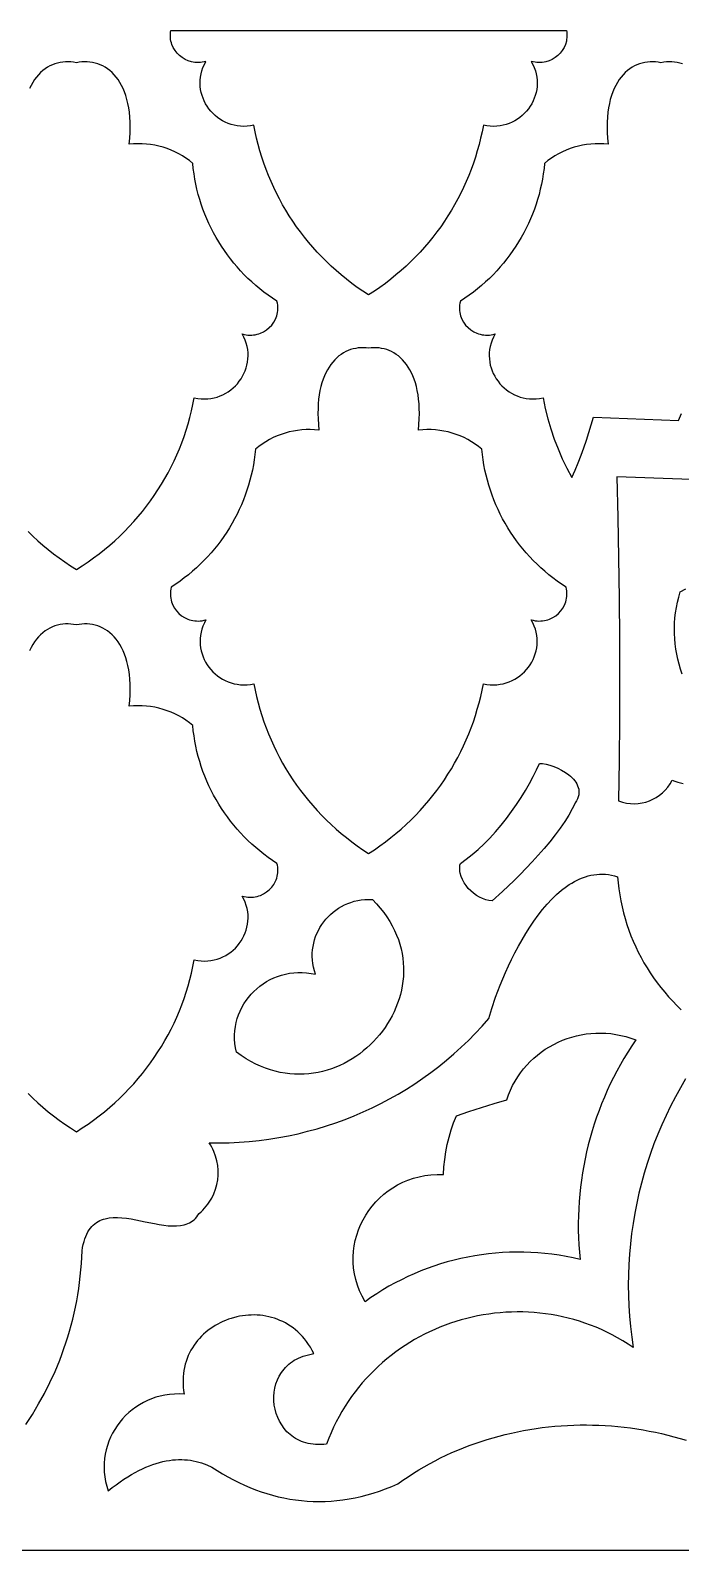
# Model space of a CAD drawing. Extents: x 50 to 3710, y -977 to -877.
# Drawn here: x 198.3 to 241.1, y -977.1 to -877.1 of the extents above; entities that cross this region are included whole.
import ezdxf

# ---------------------------------------------------------------- set-up
doc = ezdxf.new("R2010")
doc.units = 0
doc.layers.add('LAYER_1', color=18, linetype='CONTINUOUS')

msp = doc.modelspace()

# ---------------------------------------------------------------- linework, layer by layer
at = {"layer": 'LAYER_1'}
for points in [[(220.528, -894.488), (220.151, -894.241), (219.783, -893.985), (219.423, -893.722), (219.072, -893.451), (218.729, -893.172), (218.395, -892.885), (218.07, -892.591), (217.753, -892.29), (217.445, -891.982), (217.146, -891.667), (216.856, -891.345), (216.575, -891.017), (216.303, -890.682), (216.041, -890.341), (215.787, -889.994), (215.544, -889.641), (215.309, -889.283), (215.084, -888.918), (214.869, -888.548), (214.663, -888.173), (214.468, -887.793), (214.282, -887.408), (214.105, -887.019), (213.939, -886.624), (213.783, -886.225), (213.638, -885.822), (213.502, -885.415), (213.377, -885.004), (213.262, -884.589), (213.157, -884.17), (213.063, -883.748), (212.98, -883.322), (212.752, -883.364), (212.528, -883.389), (212.308, -883.396), (212.091, -883.387), (211.88, -883.362), (211.674, -883.322), (211.474, -883.268), (211.28, -883.2), (211.093, -883.119), (210.913, -883.025), (210.741, -882.92), (210.578, -882.803), (210.423, -882.675), (210.278, -882.538), (210.142, -882.392), (210.017, -882.237), (209.902, -882.074), (209.799, -881.904), (209.708, -881.727), (209.629, -881.544), (209.563, -881.356), (209.51, -881.163), (209.471, -880.966), (209.447, -880.766), (209.437, -880.563), (209.442, -880.358), (209.464, -880.151), (209.501, -879.944), (209.556, -879.736), (209.628, -879.529), (209.717, -879.323), (209.825, -879.119), (209.702, -879.152), (209.58, -879.176), (209.459, -879.191), (209.338, -879.199), (209.22, -879.198), (209.102, -879.19), (208.874, -879.151), (208.656, -879.085), (208.45, -878.992), (208.258, -878.876), (208.082, -878.738), (207.925, -878.58), (207.787, -878.404), (207.673, -878.213), (207.583, -878.007), (207.548, -877.899), (207.52, -877.789), (207.499, -877.676), (207.486, -877.561), (207.48, -877.444), (207.482, -877.325), (207.493, -877.205), (207.512, -877.083), (233.544, -877.083), (233.563, -877.205), (233.574, -877.325), (233.576, -877.444), (233.57, -877.561), (233.557, -877.676), (233.536, -877.789), (233.473, -878.007), (233.383, -878.213), (233.268, -878.404), (233.131, -878.58), (232.974, -878.738), (232.798, -878.876), (232.606, -878.992), (232.4, -879.085), (232.181, -879.151), (232.068, -879.174), (231.953, -879.19), (231.836, -879.198), (231.717, -879.199), (231.597, -879.191), (231.476, -879.176), (231.353, -879.152), (231.23, -879.119), (231.338, -879.323), (231.428, -879.529), (231.5, -879.736), (231.554, -879.944), (231.592, -880.151), (231.613, -880.358), (231.619, -880.563), (231.609, -880.766), (231.584, -880.966), (231.546, -881.163), (231.493, -881.356), (231.427, -881.544), (231.348, -881.727), (231.257, -881.904), (231.153, -882.074), (231.039, -882.237), (230.914, -882.392), (230.778, -882.538), (230.633, -882.675), (230.478, -882.803), (230.315, -882.92), (230.143, -883.025), (229.963, -883.119), (229.776, -883.2), (229.582, -883.268), (229.382, -883.322), (229.176, -883.362), (228.964, -883.387), (228.748, -883.396), (228.528, -883.389), (228.303, -883.364), (228.076, -883.322), (227.992, -883.748), (227.898, -884.17), (227.794, -884.589), (227.679, -885.004), (227.554, -885.415), (227.418, -885.822), (227.272, -886.225), (227.116, -886.624), (226.95, -887.019), (226.774, -887.408), (226.588, -887.793), (226.392, -888.173), (226.187, -888.548), (225.972, -888.918), (225.747, -889.283), (225.512, -889.641), (225.268, -889.994), (225.015, -890.341), (224.753, -890.682), (224.481, -891.017), (224.2, -891.345), (223.91, -891.667), (223.611, -891.982), (223.303, -892.29), (222.986, -892.591), (222.661, -892.885), (222.326, -893.172), (221.984, -893.451), (221.632, -893.722), (221.273, -893.985), (220.904, -894.241)], [(220.528, -931.222), (220.904, -930.975), (221.273, -930.72), (221.632, -930.456), (221.984, -930.185), (222.327, -929.906), (222.661, -929.62), (222.986, -929.326), (223.303, -929.025), (223.611, -928.717), (223.91, -928.402), (224.2, -928.08), (224.481, -927.751), (224.753, -927.417), (225.015, -927.076), (225.269, -926.729), (225.512, -926.376), (225.747, -926.017), (225.972, -925.653), (226.187, -925.283), (226.393, -924.908), (226.588, -924.528), (226.774, -924.143), (226.951, -923.753), (227.117, -923.359), (227.273, -922.96), (227.418, -922.557), (227.554, -922.149), (227.679, -921.738), (227.794, -921.323), (227.899, -920.904), (227.993, -920.482), (228.076, -920.057), (228.304, -920.099), (228.528, -920.123), (228.748, -920.131), (228.965, -920.121), (229.176, -920.097), (229.382, -920.057), (229.582, -920.002), (229.776, -919.934), (229.963, -919.853), (230.143, -919.759), (230.315, -919.654), (230.478, -919.537), (230.633, -919.41), (230.778, -919.273), (230.914, -919.126), (231.039, -918.971), (231.154, -918.808), (231.257, -918.638), (231.348, -918.461), (231.427, -918.279), (231.493, -918.09), (231.546, -917.898), (231.585, -917.701), (231.609, -917.5), (231.619, -917.297), (231.614, -917.092), (231.592, -916.886), (231.555, -916.678), (231.5, -916.471), (231.428, -916.264), (231.339, -916.058), (231.231, -915.854), (231.357, -915.887), (231.483, -915.911), (231.608, -915.927), (231.731, -915.933), (231.854, -915.932), (231.974, -915.922), (232.092, -915.904), (232.208, -915.879), (232.321, -915.847), (232.431, -915.807), (232.641, -915.708), (232.835, -915.584), (233.012, -915.438), (233.169, -915.27), (233.304, -915.085), (233.415, -914.883), (233.46, -914.776), (233.498, -914.666), (233.529, -914.554), (233.553, -914.438), (233.568, -914.32), (233.576, -914.2), (233.575, -914.078), (233.565, -913.955), (233.546, -913.83), (233.518, -913.704), (233.225, -913.51), (232.938, -913.309), (232.658, -913.101), (232.385, -912.886), (232.119, -912.663), (231.86, -912.433), (231.608, -912.197), (231.363, -911.954), (231.126, -911.705), (230.897, -911.45), (230.675, -911.189), (230.461, -910.922), (230.254, -910.649), (230.056, -910.371), (229.866, -910.088), (229.684, -909.799), (229.511, -909.506), (229.345, -909.207), (229.189, -908.905), (229.041, -908.597), (228.902, -908.286), (228.771, -907.971), (228.65, -907.651), (228.537, -907.328), (228.434, -907.002), (228.34, -906.672), (228.256, -906.339), (228.181, -906.003), (228.115, -905.664), (228.059, -905.323), (228.014, -904.979), (227.978, -904.633), (227.757, -904.456), (227.529, -904.291), (227.293, -904.139), (227.051, -904), (226.802, -903.873), (226.548, -903.76), (226.288, -903.659), (226.023, -903.572), (225.754, -903.498), (225.482, -903.438), (225.206, -903.392), (224.928, -903.36), (224.648, -903.341), (224.366, -903.338), (224.084, -903.348), (223.801, -903.373), (223.835, -902.999), (223.856, -902.639), (223.864, -902.294), (223.86, -901.963), (223.845, -901.646), (223.817, -901.343), (223.779, -901.053), (223.731, -900.778), (223.672, -900.516), (223.604, -900.268), (223.527, -900.033), (223.44, -899.811), (223.346, -899.603), (223.243, -899.407), (223.133, -899.225), (223.016, -899.055), (222.892, -898.898), (222.762, -898.753), (222.626, -898.621), (222.485, -898.501), (222.339, -898.394), (222.188, -898.298), (222.034, -898.215), (221.875, -898.143), (221.714, -898.083), (221.549, -898.034), (221.382, -897.997), (221.214, -897.971), (221.043, -897.957), (220.872, -897.953), (220.7, -897.961), (220.528, -897.979), (220.356, -897.961), (220.184, -897.953), (220.013, -897.957), (219.842, -897.971), (219.674, -897.997), (219.507, -898.034), (219.342, -898.083), (219.181, -898.143), (219.022, -898.215), (218.868, -898.298), (218.717, -898.394), (218.571, -898.501), (218.43, -898.621), (218.294, -898.753), (218.164, -898.898), (218.04, -899.055), (217.923, -899.225), (217.813, -899.407), (217.71, -899.603), (217.616, -899.811), (217.529, -900.033), (217.452, -900.268), (217.384, -900.516), (217.325, -900.778), (217.277, -901.053), (217.239, -901.343), (217.211, -901.646), (217.196, -901.963), (217.192, -902.294), (217.2, -902.639), (217.221, -902.999), (217.255, -903.373), (216.972, -903.348), (216.69, -903.338), (216.408, -903.341), (216.128, -903.36), (215.85, -903.392), (215.574, -903.438), (215.302, -903.498), (215.033, -903.572), (214.768, -903.659), (214.508, -903.76), (214.254, -903.873), (214.005, -904), (213.763, -904.139), (213.527, -904.291), (213.299, -904.456), (213.078, -904.633), (213.042, -904.979), (212.997, -905.323), (212.941, -905.664), (212.875, -906.003), (212.8, -906.339), (212.716, -906.672), (212.622, -907.002), (212.519, -907.328), (212.406, -907.651), (212.285, -907.971), (212.154, -908.286), (212.015, -908.597), (211.867, -908.905), (211.711, -909.207), (211.545, -909.506), (211.372, -909.799), (211.19, -910.088), (211, -910.371), (210.802, -910.649), (210.595, -910.922), (210.381, -911.189), (210.159, -911.45), (209.93, -911.705), (209.693, -911.954), (209.448, -912.197), (209.196, -912.433), (208.937, -912.663), (208.671, -912.886), (208.398, -913.101), (208.118, -913.309), (207.831, -913.51), (207.537, -913.704), (207.51, -913.83), (207.491, -913.955), (207.481, -914.078), (207.48, -914.2), (207.488, -914.32), (207.503, -914.438), (207.527, -914.554), (207.558, -914.666), (207.596, -914.776), (207.641, -914.883), (207.752, -915.085), (207.887, -915.27), (208.044, -915.438), (208.221, -915.584), (208.415, -915.708), (208.625, -915.807), (208.735, -915.847), (208.848, -915.879), (208.964, -915.904), (209.082, -915.922), (209.202, -915.932), (209.325, -915.933), (209.448, -915.927), (209.573, -915.911), (209.699, -915.887), (209.825, -915.854), (209.717, -916.058), (209.628, -916.264), (209.556, -916.471), (209.501, -916.678), (209.464, -916.886), (209.442, -917.092), (209.437, -917.297), (209.447, -917.5), (209.471, -917.701), (209.51, -917.898), (209.563, -918.09), (209.629, -918.279), (209.708, -918.461), (209.799, -918.638), (209.902, -918.808), (210.017, -918.971), (210.142, -919.126), (210.278, -919.273), (210.423, -919.41), (210.578, -919.537), (210.741, -919.654), (210.913, -919.759), (211.093, -919.853), (211.28, -919.934), (211.474, -920.002), (211.674, -920.057), (211.88, -920.097), (212.091, -920.121), (212.308, -920.131), (212.528, -920.123), (212.752, -920.099), (212.98, -920.057), (213.063, -920.482), (213.157, -920.904), (213.262, -921.323), (213.377, -921.738), (213.502, -922.149), (213.638, -922.557), (213.783, -922.96), (213.939, -923.359), (214.105, -923.753), (214.282, -924.143), (214.468, -924.528), (214.663, -924.908), (214.869, -925.283), (215.084, -925.653), (215.309, -926.017), (215.544, -926.376), (215.787, -926.729), (216.041, -927.076), (216.303, -927.417), (216.575, -927.751), (216.856, -928.08), (217.146, -928.402), (217.445, -928.717), (217.753, -929.025), (218.07, -929.326), (218.395, -929.62), (218.729, -929.906), (219.072, -930.185), (219.424, -930.456), (219.783, -930.72), (220.152, -930.975)], [(226.561, -931.876), (226.954, -931.607), (227.346, -931.303), (227.736, -930.966), (228.123, -930.601), (228.504, -930.211), (228.877, -929.8), (229.241, -929.371), (229.594, -928.927), (229.933, -928.473), (230.257, -928.012), (230.563, -927.548), (230.85, -927.083), (231.117, -926.623), (231.36, -926.169), (231.578, -925.727), (231.769, -925.299), (231.974, -925.312), (232.204, -925.351), (232.45, -925.415), (232.708, -925.502), (232.969, -925.611), (233.227, -925.74), (233.475, -925.889), (233.706, -926.056), (233.813, -926.146), (233.913, -926.24), (234.005, -926.338), (234.089, -926.44), (234.163, -926.545), (234.227, -926.653), (234.28, -926.765), (234.321, -926.88), (234.349, -926.998), (234.363, -927.118), (234.363, -927.241), (234.347, -927.367), (234.314, -927.494), (234.265, -927.624), (234.197, -927.756), (234.111, -927.89), (234.023, -928.086), (233.923, -928.286), (233.694, -928.699), (233.427, -929.126), (233.127, -929.561), (232.798, -930.004), (232.446, -930.449), (232.075, -930.894), (231.69, -931.336), (231.295, -931.77), (230.895, -932.195), (230.495, -932.606), (230.099, -933), (229.339, -933.724), (228.652, -934.341), (228.445, -934.319), (228.235, -934.27), (228.027, -934.196), (227.821, -934.099), (227.622, -933.981), (227.431, -933.844), (227.251, -933.69), (227.085, -933.521), (226.935, -933.34), (226.804, -933.147), (226.695, -932.946), (226.609, -932.738), (226.551, -932.525), (226.532, -932.417), (226.522, -932.309), (226.519, -932.2), (226.524, -932.092), (226.538, -931.984)], [(211.827, -944.298), (211.767, -944.009), (211.727, -943.723), (211.707, -943.44), (211.706, -943.161), (211.724, -942.886), (211.759, -942.615), (211.812, -942.35), (211.882, -942.09), (211.968, -941.838), (212.069, -941.592), (212.186, -941.354), (212.316, -941.124), (212.461, -940.903), (212.619, -940.692), (212.789, -940.49), (212.971, -940.299), (213.165, -940.12), (213.369, -939.952), (213.584, -939.796), (213.808, -939.654), (214.042, -939.525), (214.283, -939.41), (214.533, -939.311), (214.789, -939.226), (215.052, -939.157), (215.322, -939.105), (215.596, -939.07), (215.876, -939.052), (216.159, -939.053), (216.447, -939.073), (216.737, -939.112), (217.03, -939.172), (216.955, -938.938), (216.897, -938.705), (216.855, -938.472), (216.828, -938.241), (216.816, -938.01), (216.819, -937.782), (216.836, -937.557), (216.867, -937.334), (216.912, -937.115), (216.97, -936.901), (217.04, -936.69), (217.123, -936.485), (217.218, -936.286), (217.325, -936.093), (217.442, -935.906), (217.571, -935.727), (217.71, -935.555), (217.858, -935.391), (218.017, -935.237), (218.185, -935.091), (218.361, -934.955), (218.546, -934.83), (218.739, -934.715), (218.94, -934.611), (219.148, -934.52), (219.363, -934.44), (219.585, -934.373), (219.812, -934.32), (220.045, -934.281), (220.284, -934.256), (220.528, -934.245), (220.776, -934.25), (221.044, -934.53), (221.291, -934.814), (221.519, -935.102), (221.727, -935.394), (221.916, -935.689), (222.086, -935.986), (222.238, -936.286), (222.371, -936.588), (222.487, -936.891), (222.585, -937.196), (222.666, -937.501), (222.73, -937.806), (222.778, -938.112), (222.81, -938.417), (222.826, -938.721), (222.827, -939.025), (222.813, -939.326), (222.785, -939.625), (222.742, -939.922), (222.685, -940.216), (222.615, -940.507), (222.531, -940.795), (222.435, -941.078), (222.326, -941.357), (222.205, -941.631), (222.073, -941.899), (221.929, -942.162), (221.774, -942.42), (221.608, -942.67), (221.432, -942.914), (221.245, -943.151), (221.05, -943.38), (220.845, -943.601), (220.631, -943.813), (220.408, -944.017), (220.177, -944.212), (219.939, -944.397), (219.693, -944.571), (219.44, -944.736), (219.18, -944.89), (218.913, -945.032), (218.641, -945.163), (218.362, -945.282), (218.079, -945.388), (217.79, -945.482), (217.497, -945.562), (217.199, -945.629), (216.898, -945.682), (216.593, -945.721), (216.284, -945.744), (215.973, -945.753), (215.659, -945.745), (215.343, -945.722), (215.026, -945.683), (214.706, -945.626), (214.386, -945.553), (214.065, -945.462), (213.744, -945.353), (213.422, -945.225), (213.101, -945.079), (212.781, -944.913), (212.461, -944.728), (212.143, -944.523)], [(234.44, -957.923), (233.98, -957.819), (233.518, -957.728), (233.055, -957.649), (232.591, -957.584), (232.127, -957.531), (231.662, -957.491), (231.197, -957.463), (230.732, -957.448), (230.268, -957.445), (229.804, -957.455), (229.342, -957.477), (228.88, -957.511), (228.42, -957.558), (227.961, -957.617), (227.505, -957.688), (227.051, -957.771), (226.599, -957.867), (226.15, -957.974), (225.703, -958.093), (225.261, -958.225), (224.821, -958.368), (224.385, -958.523), (223.953, -958.689), (223.526, -958.868), (223.103, -959.058), (222.685, -959.26), (222.271, -959.473), (221.863, -959.698), (221.461, -959.934), (221.064, -960.182), (220.673, -960.441), (220.289, -960.711), (220.092, -960.351), (219.924, -959.986), (219.786, -959.617), (219.677, -959.247), (219.595, -958.875), (219.541, -958.502), (219.512, -958.131), (219.51, -957.762), (219.533, -957.396), (219.58, -957.035), (219.651, -956.678), (219.746, -956.328), (219.862, -955.986), (220.001, -955.652), (220.16, -955.327), (220.34, -955.014), (220.54, -954.712), (220.758, -954.423), (220.996, -954.148), (221.25, -953.889), (221.522, -953.645), (221.811, -953.419), (222.115, -953.211), (222.434, -953.023), (222.768, -952.855), (223.115, -952.708), (223.476, -952.585), (223.848, -952.485), (224.233, -952.41), (224.628, -952.361), (225.034, -952.339), (225.45, -952.345), (225.479, -951.847), (225.53, -951.352), (225.604, -950.86), (225.701, -950.371), (225.819, -949.888), (225.959, -949.41), (226.121, -948.938), (226.305, -948.473), (227.128, -948.2), (227.954, -947.934), (228.782, -947.675), (229.612, -947.424), (229.727, -947.102), (229.857, -946.79), (230.003, -946.489), (230.162, -946.198), (230.336, -945.918), (230.523, -945.65), (230.722, -945.392), (230.934, -945.147), (231.157, -944.914), (231.391, -944.692), (231.635, -944.484), (231.889, -944.288), (232.152, -944.105), (232.423, -943.936), (232.703, -943.781), (232.99, -943.639), (233.283, -943.511), (233.583, -943.398), (233.889, -943.3), (234.199, -943.217), (234.514, -943.149), (234.833, -943.096), (235.155, -943.06), (235.48, -943.039), (235.807, -943.035), (236.135, -943.048), (236.464, -943.077), (236.794, -943.124), (237.123, -943.188), (237.451, -943.269), (237.778, -943.369), (238.103, -943.487), (237.835, -943.887), (237.577, -944.292), (237.328, -944.701), (237.089, -945.116), (236.859, -945.534), (236.639, -945.957), (236.429, -946.384), (236.229, -946.815), (236.038, -947.25), (235.857, -947.689), (235.686, -948.131), (235.524, -948.576), (235.373, -949.024), (235.232, -949.476), (235.1, -949.93), (234.979, -950.387), (234.868, -950.846), (234.767, -951.308), (234.676, -951.771), (234.595, -952.237), (234.525, -952.705), (234.465, -953.174), (234.415, -953.645), (234.376, -954.117), (234.347, -954.591), (234.329, -955.065), (234.321, -955.54), (234.323, -956.016), (234.337, -956.492), (234.36, -956.969), (234.395, -957.446)]]:
    msp.add_lwpolyline(points, close=True, dxfattribs=at)
for points in [[(198.122, -910.035), (198.439, -910.346), (198.765, -910.649), (199.1, -910.945), (199.444, -911.233), (199.797, -911.513), (200.159, -911.785), (200.529, -912.048), (200.908, -912.304), (201.295, -912.551), (201.683, -912.304), (202.062, -912.048), (202.432, -911.785), (202.793, -911.513), (203.146, -911.233), (203.49, -910.945), (203.825, -910.649), (204.151, -910.346), (204.468, -910.035), (204.776, -909.718), (205.074, -909.393), (205.363, -909.061), (205.643, -908.723), (205.913, -908.378), (206.173, -908.027), (206.424, -907.669), (206.665, -907.306), (206.896, -906.937), (207.117, -906.562), (207.329, -906.182), (207.53, -905.796), (207.721, -905.405), (207.901, -905.01), (208.072, -904.609), (208.232, -904.204), (208.381, -903.794), (208.52, -903.38), (208.648, -902.962), (208.766, -902.541), (208.873, -902.115), (208.969, -901.686), (209.053, -901.253), (209.281, -901.295), (209.505, -901.319), (209.726, -901.327), (209.942, -901.318), (210.154, -901.293), (210.36, -901.253), (210.56, -901.199), (210.754, -901.13), (210.941, -901.049), (211.12, -900.956), (211.292, -900.85), (211.456, -900.733), (211.611, -900.606), (211.756, -900.469), (211.891, -900.322), (212.017, -900.167), (212.131, -900.005), (212.234, -899.834), (212.325, -899.657), (212.404, -899.475), (212.47, -899.286), (212.523, -899.094), (212.562, -898.897), (212.587, -898.696), (212.597, -898.493), (212.591, -898.288), (212.57, -898.082), (212.532, -897.874), (212.477, -897.667), (212.406, -897.46), (212.316, -897.254), (212.208, -897.05), (212.335, -897.083), (212.46, -897.108), (212.585, -897.123), (212.709, -897.13), (212.831, -897.128), (212.951, -897.118), (213.069, -897.1), (213.185, -897.075), (213.298, -897.043), (213.408, -897.003), (213.618, -896.904), (213.813, -896.78), (213.99, -896.634), (214.147, -896.466), (214.282, -896.281), (214.392, -896.079), (214.437, -895.972), (214.476, -895.863), (214.507, -895.75), (214.53, -895.634), (214.546, -895.517), (214.553, -895.396), (214.552, -895.274), (214.543, -895.151), (214.524, -895.026), (214.496, -894.9), (214.202, -894.706), (213.916, -894.505), (213.635, -894.297), (213.362, -894.082), (213.096, -893.859), (212.837, -893.629), (212.585, -893.393), (212.341, -893.151), (212.104, -892.902), (211.874, -892.646), (211.652, -892.385), (211.438, -892.118), (211.232, -891.845), (211.034, -891.567), (210.844, -891.284), (210.662, -890.995), (210.488, -890.702), (210.323, -890.404), (210.166, -890.101), (210.018, -889.794), (209.879, -889.482), (209.749, -889.167), (209.627, -888.847), (209.515, -888.524), (209.412, -888.198), (209.318, -887.868), (209.233, -887.535), (209.158, -887.199), (209.093, -886.86), (209.037, -886.519), (208.991, -886.175), (208.955, -885.829), (208.735, -885.652), (208.507, -885.488), (208.271, -885.335), (208.028, -885.196), (207.78, -885.069), (207.525, -884.956), (207.265, -884.855), (207.001, -884.768), (206.732, -884.694), (206.459, -884.634), (206.184, -884.588), (205.906, -884.556), (205.625, -884.538), (205.344, -884.534), (205.061, -884.544), (204.778, -884.569), (204.813, -884.181), (204.834, -883.808), (204.842, -883.451), (204.836, -883.109), (204.818, -882.783), (204.787, -882.471), (204.745, -882.174), (204.692, -881.893), (204.627, -881.625), (204.553, -881.373), (204.469, -881.134), (204.376, -880.91), (204.273, -880.7), (204.163, -880.504), (204.044, -880.322), (203.919, -880.154), (203.786, -879.999), (203.647, -879.857), (203.502, -879.729), (203.351, -879.614), (203.196, -879.512), (203.036, -879.423), (202.872, -879.347), (202.705, -879.283), (202.534, -879.232), (202.361, -879.193), (202.186, -879.167), (202.009, -879.152), (201.831, -879.15), (201.652, -879.159), (201.474, -879.18), (201.295, -879.212), (201.117, -879.18), (200.938, -879.159), (200.759, -879.15), (200.581, -879.152), (200.405, -879.167), (200.229, -879.193), (200.056, -879.232), (199.886, -879.283), (199.718, -879.347), (199.554, -879.423), (199.394, -879.512), (199.239, -879.614), (199.089, -879.729), (198.944, -879.857), (198.804, -879.999), (198.672, -880.154), (198.546, -880.322), (198.428, -880.504), (198.317, -880.7), (198.215, -880.91)], [(198.122, -910.035), (198.439, -910.346), (198.765, -910.649), (199.1, -910.945), (199.444, -911.233), (199.797, -911.513), (200.159, -911.785), (200.529, -912.048), (200.908, -912.304), (201.295, -912.551), (201.683, -912.304), (202.062, -912.048), (202.432, -911.785), (202.793, -911.513), (203.146, -911.233), (203.49, -910.945), (203.825, -910.649), (204.151, -910.346), (204.468, -910.035), (204.776, -909.718), (205.074, -909.393), (205.363, -909.061), (205.643, -908.723), (205.913, -908.378), (206.173, -908.027), (206.424, -907.669), (206.665, -907.306), (206.896, -906.937), (207.117, -906.562), (207.329, -906.182), (207.53, -905.796), (207.721, -905.405), (207.901, -905.01), (208.072, -904.609), (208.232, -904.204), (208.381, -903.794), (208.52, -903.38), (208.648, -902.962), (208.766, -902.541), (208.873, -902.115), (208.969, -901.686), (209.053, -901.253), (209.281, -901.295), (209.505, -901.319), (209.726, -901.327), (209.942, -901.318), (210.154, -901.293), (210.36, -901.253), (210.56, -901.199), (210.754, -901.13), (210.941, -901.049), (211.12, -900.956), (211.292, -900.85), (211.456, -900.733), (211.611, -900.606), (211.756, -900.469), (211.891, -900.322), (212.017, -900.167), (212.131, -900.005), (212.234, -899.834), (212.325, -899.657), (212.404, -899.475), (212.47, -899.286), (212.523, -899.094), (212.562, -898.897), (212.587, -898.696), (212.597, -898.493), (212.591, -898.288), (212.57, -898.082), (212.532, -897.874), (212.477, -897.667), (212.406, -897.46), (212.316, -897.254), (212.208, -897.05), (212.335, -897.083), (212.46, -897.108), (212.585, -897.123), (212.709, -897.13), (212.831, -897.128), (212.951, -897.118), (213.069, -897.1), (213.185, -897.075), (213.298, -897.043), (213.408, -897.003), (213.618, -896.904), (213.813, -896.78), (213.99, -896.634), (214.147, -896.466), (214.282, -896.281), (214.392, -896.079), (214.437, -895.972), (214.476, -895.863), (214.507, -895.75), (214.53, -895.634), (214.546, -895.517), (214.553, -895.396), (214.552, -895.274), (214.543, -895.151), (214.524, -895.026), (214.496, -894.9), (214.202, -894.706), (213.916, -894.505), (213.635, -894.297), (213.362, -894.082), (213.096, -893.859), (212.837, -893.629), (212.585, -893.393), (212.341, -893.151), (212.104, -892.902), (211.874, -892.646), (211.652, -892.385), (211.438, -892.118), (211.232, -891.845), (211.034, -891.567), (210.844, -891.284), (210.662, -890.995), (210.488, -890.702), (210.323, -890.404), (210.166, -890.101), (210.018, -889.794), (209.879, -889.482), (209.749, -889.167), (209.627, -888.847), (209.515, -888.524), (209.412, -888.198), (209.318, -887.868), (209.233, -887.535), (209.158, -887.199), (209.093, -886.86), (209.037, -886.519), (208.991, -886.175), (208.955, -885.829), (208.735, -885.652), (208.507, -885.488), (208.271, -885.335), (208.028, -885.196), (207.78, -885.069), (207.525, -884.956), (207.265, -884.855), (207.001, -884.768), (206.732, -884.694), (206.459, -884.634), (206.184, -884.588), (205.906, -884.556), (205.625, -884.538), (205.344, -884.534), (205.061, -884.544), (204.778, -884.569), (204.813, -884.181), (204.834, -883.808), (204.842, -883.451), (204.836, -883.109), (204.818, -882.783), (204.787, -882.471), (204.745, -882.174), (204.692, -881.893), (204.627, -881.625), (204.553, -881.373), (204.469, -881.134), (204.376, -880.91), (204.273, -880.7), (204.163, -880.504), (204.044, -880.322), (203.919, -880.154), (203.786, -879.999), (203.647, -879.857), (203.502, -879.729), (203.351, -879.614), (203.196, -879.512), (203.036, -879.423), (202.872, -879.347), (202.705, -879.283), (202.534, -879.232), (202.361, -879.193), (202.186, -879.167), (202.009, -879.152), (201.831, -879.15), (201.652, -879.159), (201.474, -879.18), (201.295, -879.212), (201.117, -879.18), (200.938, -879.159), (200.759, -879.15), (200.581, -879.152), (200.405, -879.167), (200.229, -879.193), (200.056, -879.232), (199.886, -879.283), (199.718, -879.347), (199.554, -879.423), (199.394, -879.512), (199.239, -879.614), (199.089, -879.729), (198.944, -879.857), (198.804, -879.999), (198.672, -880.154), (198.546, -880.322), (198.428, -880.504), (198.317, -880.7), (198.215, -880.91)], [(241.171, -879.283), (241.001, -879.232), (240.827, -879.193), (240.652, -879.167), (240.475, -879.152), (240.298, -879.15), (240.119, -879.159), (239.94, -879.18), (239.762, -879.212), (239.583, -879.18), (239.404, -879.159), (239.226, -879.15), (239.048, -879.152), (238.871, -879.167), (238.696, -879.193), (238.523, -879.232), (238.352, -879.283), (238.185, -879.347), (238.021, -879.423), (237.861, -879.512), (237.705, -879.614), (237.555, -879.729), (237.41, -879.857), (237.271, -879.999), (237.138, -880.154), (237.012, -880.322), (236.894, -880.504), (236.784, -880.7), (236.681, -880.91), (236.588, -881.134), (236.504, -881.373), (236.429, -881.625), (236.365, -881.893), (236.312, -882.174), (236.27, -882.471), (236.239, -882.783), (236.221, -883.109), (236.215, -883.451), (236.223, -883.808), (236.244, -884.181), (236.279, -884.569), (235.996, -884.544), (235.713, -884.534), (235.431, -884.538), (235.151, -884.556), (234.873, -884.588), (234.598, -884.634), (234.325, -884.694), (234.056, -884.768), (233.792, -884.855), (233.532, -884.956), (233.277, -885.069), (233.028, -885.196), (232.786, -885.335), (232.55, -885.488), (232.322, -885.652), (232.102, -885.829), (232.066, -886.175), (232.02, -886.519), (231.964, -886.86), (231.899, -887.199), (231.824, -887.535), (231.739, -887.868), (231.645, -888.198), (231.542, -888.524), (231.43, -888.847), (231.308, -889.167), (231.178, -889.482), (231.039, -889.794), (230.891, -890.101), (230.734, -890.404), (230.569, -890.702), (230.395, -890.995), (230.213, -891.284), (230.023, -891.567), (229.825, -891.845), (229.619, -892.118), (229.405, -892.385), (229.183, -892.646), (228.953, -892.902), (228.716, -893.151), (228.472, -893.393), (228.22, -893.629), (227.961, -893.859), (227.695, -894.082), (227.421, -894.297), (227.141, -894.505), (226.854, -894.706), (226.561, -894.9), (226.533, -895.026), (226.514, -895.151), (226.505, -895.274), (226.504, -895.396), (226.511, -895.517), (226.527, -895.634), (226.55, -895.75), (226.581, -895.863), (226.619, -895.972), (226.665, -896.079), (226.775, -896.281), (226.91, -896.466), (227.067, -896.634), (227.244, -896.78), (227.439, -896.904), (227.649, -897.003), (227.759, -897.043), (227.872, -897.075), (227.987, -897.1), (228.106, -897.118), (228.226, -897.128), (228.348, -897.13), (228.472, -897.123), (228.596, -897.108), (228.722, -897.083), (228.849, -897.05), (228.741, -897.254), (228.651, -897.46), (228.579, -897.667), (228.525, -897.874), (228.487, -898.082), (228.466, -898.288), (228.46, -898.493), (228.47, -898.696), (228.495, -898.897), (228.534, -899.094), (228.586, -899.286), (228.652, -899.475), (228.731, -899.657), (228.823, -899.834), (228.926, -900.005), (229.04, -900.167), (229.165, -900.322), (229.301, -900.469), (229.446, -900.606), (229.601, -900.733), (229.765, -900.85), (229.936, -900.956), (230.116, -901.049), (230.303, -901.13), (230.497, -901.199), (230.697, -901.253), (230.903, -901.293), (231.115, -901.318), (231.331, -901.327), (231.551, -901.319), (231.776, -901.295), (232.004, -901.253), (232.145, -901.945), (232.314, -902.628), (232.511, -903.301), (232.736, -903.964), (232.988, -904.616), (233.266, -905.255), (233.571, -905.883), (233.903, -906.496), (234.112, -906.013), (234.312, -905.525), (234.503, -905.034), (234.685, -904.54), (234.858, -904.042), (235.022, -903.541), (235.176, -903.038), (235.321, -902.531), (240.914, -902.734), (241.11, -902.285)], [(246.033, -906.773), (236.869, -906.458), (236.93, -909.122), (236.978, -911.786), (237.012, -914.45), (237.032, -917.114), (237.039, -919.778), (237.031, -922.442), (237.01, -925.106), (236.975, -927.77), (237.231, -927.854), (237.489, -927.912), (237.748, -927.945), (238.007, -927.954), (238.263, -927.94), (238.516, -927.903), (238.763, -927.844), (239.003, -927.762), (239.235, -927.66), (239.457, -927.538), (239.668, -927.395), (239.865, -927.233), (240.048, -927.053), (240.214, -926.854), (240.363, -926.638), (240.492, -926.405), (240.676, -926.477), (240.861, -926.536), (241.046, -926.582), (241.231, -926.615)], [(241.159, -919.42), (241.05, -919.1), (240.953, -918.775), (240.869, -918.447), (240.799, -918.115), (240.741, -917.78), (240.697, -917.443), (240.667, -917.104), (240.65, -916.763), (240.647, -916.42), (240.658, -916.077), (240.683, -915.733), (240.722, -915.388), (240.776, -915.044), (240.844, -914.701), (240.927, -914.358), (241.025, -914.017), (241.407, -913.816)], [(198.122, -947.012), (198.439, -947.322), (198.765, -947.625), (199.1, -947.921), (199.444, -948.209), (199.797, -948.489), (200.159, -948.761), (200.529, -949.025), (200.908, -949.28), (201.295, -949.527), (201.683, -949.28), (202.062, -949.025), (202.432, -948.761), (202.793, -948.489), (203.146, -948.209), (203.49, -947.921), (203.825, -947.625), (204.151, -947.322), (204.468, -947.012), (204.776, -946.694), (205.074, -946.369), (205.363, -946.037), (205.643, -945.699), (205.913, -945.354), (206.173, -945.003), (206.424, -944.646), (206.665, -944.282), (206.896, -943.913), (207.117, -943.538), (207.329, -943.158), (207.53, -942.772), (207.721, -942.382), (207.901, -941.986), (208.072, -941.585), (208.232, -941.18), (208.381, -940.771), (208.52, -940.357), (208.648, -939.939), (208.766, -939.517), (208.873, -939.091), (208.969, -938.662), (209.053, -938.229), (209.281, -938.271), (209.505, -938.296), (209.726, -938.303), (209.942, -938.294), (210.154, -938.269), (210.36, -938.229), (210.56, -938.175), (210.754, -938.107), (210.941, -938.026), (211.12, -937.932), (211.292, -937.826), (211.456, -937.71), (211.611, -937.582), (211.756, -937.445), (211.891, -937.299), (212.017, -937.144), (212.131, -936.981), (212.234, -936.811), (212.325, -936.634), (212.404, -936.451), (212.47, -936.263), (212.523, -936.07), (212.562, -935.873), (212.587, -935.673), (212.597, -935.47), (212.591, -935.265), (212.57, -935.058), (212.532, -934.851), (212.477, -934.643), (212.406, -934.436), (212.316, -934.23), (212.208, -934.026), (212.335, -934.06), (212.46, -934.084), (212.585, -934.099), (212.709, -934.106), (212.831, -934.104), (212.951, -934.094), (213.069, -934.077), (213.185, -934.052), (213.298, -934.019), (213.408, -933.98), (213.618, -933.881), (213.813, -933.757), (213.99, -933.61), (214.147, -933.443), (214.282, -933.257), (214.392, -933.055), (214.437, -932.949), (214.476, -932.839), (214.507, -932.726), (214.53, -932.611), (214.546, -932.493), (214.553, -932.373), (214.552, -932.251), (214.543, -932.127), (214.524, -932.002), (214.496, -931.876), (214.202, -931.683), (213.916, -931.482), (213.635, -931.273), (213.362, -931.058), (213.096, -930.835), (212.837, -930.606), (212.585, -930.37), (212.341, -930.127), (212.104, -929.878), (211.874, -929.623), (211.652, -929.361), (211.438, -929.094), (211.232, -928.822), (211.034, -928.543), (210.844, -928.26), (210.662, -927.972), (210.488, -927.678), (210.323, -927.38), (210.166, -927.077), (210.018, -926.77), (209.879, -926.458), (209.749, -926.143), (209.627, -925.824), (209.515, -925.501), (209.412, -925.174), (209.318, -924.844), (209.233, -924.511), (209.158, -924.175), (209.093, -923.837), (209.037, -923.495), (208.991, -923.151), (208.955, -922.805), (208.735, -922.628), (208.507, -922.464), (208.271, -922.312), (208.028, -922.172), (207.78, -922.046), (207.525, -921.932), (207.265, -921.832), (207.001, -921.744), (206.732, -921.671), (206.459, -921.611), (206.184, -921.564), (205.906, -921.532), (205.625, -921.514), (205.344, -921.51), (205.061, -921.52), (204.778, -921.546), (204.813, -921.157), (204.834, -920.785), (204.842, -920.428), (204.836, -920.086), (204.818, -919.759), (204.787, -919.447), (204.745, -919.151), (204.692, -918.869), (204.627, -918.602), (204.553, -918.349), (204.469, -918.111), (204.376, -917.887), (204.273, -917.677), (204.163, -917.481), (204.044, -917.298), (203.919, -917.13), (203.786, -916.975), (203.647, -916.834), (203.502, -916.705), (203.351, -916.59), (203.196, -916.488), (203.036, -916.399), (202.872, -916.323), (202.705, -916.259), (202.534, -916.208), (202.361, -916.17), (202.186, -916.143), (202.009, -916.128), (201.831, -916.126), (201.652, -916.135), (201.474, -916.156), (201.295, -916.189), (201.117, -916.156), (200.938, -916.135), (200.759, -916.126), (200.581, -916.128), (200.405, -916.143), (200.229, -916.17), (200.056, -916.208), (199.886, -916.259), (199.718, -916.323), (199.554, -916.399), (199.394, -916.488), (199.239, -916.59), (199.089, -916.705), (198.944, -916.834), (198.804, -916.975), (198.672, -917.13), (198.546, -917.298), (198.428, -917.481), (198.317, -917.677), (198.215, -917.887)], [(197.968, -968.79), (198.403, -968.122), (198.814, -967.438), (199.2, -966.738), (199.56, -966.024), (199.894, -965.295), (200.051, -964.926), (200.202, -964.553), (200.345, -964.177), (200.482, -963.798), (200.611, -963.416), (200.734, -963.031), (200.849, -962.643), (200.958, -962.252), (201.059, -961.858), (201.152, -961.462), (201.239, -961.063), (201.318, -960.661), (201.389, -960.257), (201.453, -959.851), (201.509, -959.442), (201.557, -959.031), (201.598, -958.619), (201.631, -958.204), (201.656, -957.787), (201.672, -957.368), (201.708, -957.15), (201.751, -956.946), (201.801, -956.755), (201.856, -956.578), (201.918, -956.413), (201.986, -956.26), (202.06, -956.12), (202.14, -955.991), (202.224, -955.873), (202.314, -955.766), (202.409, -955.669), (202.509, -955.583), (202.613, -955.505), (202.722, -955.437), (202.835, -955.378), (202.952, -955.327), (203.073, -955.284), (203.197, -955.248), (203.456, -955.198), (203.727, -955.174), (204.008, -955.172), (204.298, -955.188), (204.596, -955.221), (204.899, -955.267), (205.206, -955.322), (205.826, -955.448), (206.443, -955.574), (206.746, -955.629), (207.044, -955.675), (207.335, -955.708), (207.618, -955.725), (207.89, -955.723), (208.15, -955.698), (208.397, -955.649), (208.514, -955.613), (208.628, -955.57), (208.738, -955.519), (208.843, -955.46), (208.944, -955.392), (209.04, -955.315), (209.131, -955.228), (209.217, -955.132), (209.298, -955.025), (209.373, -954.907), (209.5, -954.795), (209.621, -954.678), (209.735, -954.557), (209.843, -954.431), (209.943, -954.302), (210.037, -954.169), (210.205, -953.893), (210.345, -953.606), (210.458, -953.309), (210.542, -953.005), (210.599, -952.695), (210.628, -952.382), (210.629, -952.067), (210.601, -951.752), (210.545, -951.44), (210.46, -951.133), (210.346, -950.832), (210.278, -950.685), (210.202, -950.54), (210.12, -950.397), (210.029, -950.258), (210.692, -950.263), (211.352, -950.25), (212.009, -950.219), (212.664, -950.169), (213.316, -950.102), (213.964, -950.017), (214.608, -949.914), (215.248, -949.794), (215.883, -949.657), (216.513, -949.502), (217.138, -949.331), (217.757, -949.143), (218.371, -948.938), (218.978, -948.716), (219.578, -948.479), (220.171, -948.225), (220.757, -947.955), (221.335, -947.669), (221.906, -947.367), (222.467, -947.05), (223.02, -946.718), (223.564, -946.37), (224.099, -946.007), (224.623, -945.629), (225.138, -945.237), (225.642, -944.83), (226.135, -944.408), (226.617, -943.972), (227.088, -943.522), (227.546, -943.058), (227.993, -942.58), (228.427, -942.088), (228.627, -941.427), (228.88, -940.687), (229.185, -939.888), (229.355, -939.472), (229.538, -939.049), (229.732, -938.62), (229.938, -938.189), (230.156, -937.757), (230.384, -937.326), (230.623, -936.9), (230.873, -936.481), (231.133, -936.07), (231.403, -935.671), (231.683, -935.285), (231.973, -934.916), (232.272, -934.564), (232.58, -934.234), (232.897, -933.927), (233.223, -933.645), (233.557, -933.392), (233.727, -933.276), (233.899, -933.168), (234.073, -933.068), (234.249, -932.977), (234.427, -932.895), (234.607, -932.821), (234.789, -932.757), (234.972, -932.703), (235.158, -932.659), (235.345, -932.624), (235.534, -932.601), (235.724, -932.588), (235.917, -932.586), (236.11, -932.596), (236.306, -932.617), (236.503, -932.651), (236.702, -932.697), (236.902, -932.755), (236.938, -933.157), (236.985, -933.557), (237.045, -933.954), (237.117, -934.348), (237.2, -934.738), (237.295, -935.125), (237.401, -935.509), (237.518, -935.888), (237.647, -936.263), (237.787, -936.633), (237.937, -936.999), (238.098, -937.36), (238.27, -937.716), (238.452, -938.067), (238.644, -938.412), (238.846, -938.751), (239.059, -939.084), (239.281, -939.411), (239.513, -939.732), (239.755, -940.046), (240.006, -940.353), (240.266, -940.653), (240.536, -940.946), (240.815, -941.231), (241.102, -941.508)], [(241.384, -946.042), (241.038, -946.633), (240.708, -947.232), (240.394, -947.838), (240.096, -948.451), (239.815, -949.07), (239.55, -949.696), (239.302, -950.328), (239.071, -950.965), (238.856, -951.608), (238.658, -952.256), (238.476, -952.909), (238.312, -953.565), (238.165, -954.226), (238.035, -954.891), (237.922, -955.559), (237.826, -956.23), (237.748, -956.903), (237.687, -957.58), (237.644, -958.258), (237.619, -958.937), (237.611, -959.619), (237.621, -960.301), (237.649, -960.984), (237.695, -961.668), (237.76, -962.351), (237.842, -963.035), (237.942, -963.717), (237.602, -963.493), (237.258, -963.281), (236.91, -963.081), (236.559, -962.892), (236.205, -962.714), (235.848, -962.548), (235.488, -962.393), (235.125, -962.25), (234.761, -962.118), (234.394, -961.996), (234.026, -961.886), (233.656, -961.788), (233.284, -961.699), (232.912, -961.622), (232.538, -961.556), (232.164, -961.5), (231.789, -961.455), (231.414, -961.421), (231.04, -961.397), (230.665, -961.384), (230.291, -961.381), (229.917, -961.388), (229.544, -961.405), (229.172, -961.433), (228.802, -961.471), (228.433, -961.519), (228.066, -961.577), (227.701, -961.644), (227.338, -961.722), (226.978, -961.809), (226.62, -961.906), (226.265, -962.012), (225.913, -962.128), (225.564, -962.254), (225.219, -962.389), (224.878, -962.533), (224.541, -962.687), (224.208, -962.849), (223.879, -963.021), (223.555, -963.202), (223.236, -963.392), (222.922, -963.59), (222.613, -963.798), (222.31, -964.014), (222.013, -964.239), (221.722, -964.473), (221.436, -964.715), (221.158, -964.966), (220.886, -965.225), (220.62, -965.493), (220.362, -965.768), (220.112, -966.052), (219.868, -966.344), (219.633, -966.644), (219.406, -966.953), (219.186, -967.269), (218.976, -967.592), (218.773, -967.924), (218.58, -968.264), (218.396, -968.611), (218.221, -968.965), (218.056, -969.327), (217.901, -969.697), (217.755, -970.074), (217.569, -970.095), (217.387, -970.106), (217.211, -970.109), (217.039, -970.103), (216.871, -970.089), (216.709, -970.066), (216.552, -970.036), (216.399, -969.998), (216.252, -969.952), (216.109, -969.9), (215.972, -969.841), (215.839, -969.775), (215.712, -969.703), (215.59, -969.625), (215.362, -969.452), (215.155, -969.259), (214.969, -969.047), (214.805, -968.819), (214.663, -968.577), (214.543, -968.323), (214.446, -968.059), (214.372, -967.788), (214.321, -967.511), (214.294, -967.231), (214.291, -966.95), (214.312, -966.67), (214.357, -966.393), (214.427, -966.122), (214.523, -965.859), (214.643, -965.606), (214.79, -965.364), (214.872, -965.249), (214.962, -965.137), (215.058, -965.029), (215.161, -964.926), (215.27, -964.828), (215.386, -964.734), (215.509, -964.645), (215.638, -964.562), (215.775, -964.485), (215.918, -964.414), (216.068, -964.349), (216.225, -964.29), (216.389, -964.239), (216.56, -964.194), (216.738, -964.157), (216.923, -964.127), (216.813, -963.914), (216.697, -963.711), (216.574, -963.518), (216.444, -963.334), (216.309, -963.161), (216.168, -962.997), (216.022, -962.842), (215.871, -962.697), (215.714, -962.561), (215.554, -962.435), (215.389, -962.317), (215.22, -962.209), (215.048, -962.11), (214.872, -962.019), (214.693, -961.938), (214.512, -961.865), (214.328, -961.801), (214.142, -961.745), (213.955, -961.697), (213.765, -961.658), (213.575, -961.628), (213.383, -961.605), (213.191, -961.59), (212.998, -961.584), (212.806, -961.585), (212.613, -961.594), (212.422, -961.611), (212.231, -961.635), (212.041, -961.667), (211.852, -961.706), (211.481, -961.807), (211.298, -961.868), (211.118, -961.936), (210.941, -962.01), (210.767, -962.092), (210.597, -962.181), (210.43, -962.276), (210.268, -962.378), (210.11, -962.486), (209.956, -962.601), (209.808, -962.722), (209.664, -962.849), (209.527, -962.982), (209.395, -963.122), (209.269, -963.267), (209.15, -963.418), (209.037, -963.575), (208.931, -963.738), (208.833, -963.906), (208.742, -964.08), (208.66, -964.259), (208.585, -964.443), (208.519, -964.632), (208.462, -964.827), (208.413, -965.027), (208.375, -965.231), (208.345, -965.441), (208.326, -965.655), (208.317, -965.873), (208.319, -966.097), (208.331, -966.324), (208.355, -966.557), (208.39, -966.793), (208.064, -966.778), (207.744, -966.783), (207.429, -966.808), (207.122, -966.852), (206.821, -966.915), (206.529, -966.996), (206.244, -967.094), (205.969, -967.209), (205.703, -967.339), (205.446, -967.485), (205.201, -967.645), (204.966, -967.819), (204.742, -968.006), (204.531, -968.206), (204.332, -968.417), (204.146, -968.639), (203.974, -968.872), (203.817, -969.115), (203.673, -969.366), (203.545, -969.626), (203.433, -969.894), (203.338, -970.169), (203.259, -970.45), (203.197, -970.736), (203.153, -971.028), (203.128, -971.323), (203.122, -971.623), (203.136, -971.925), (203.169, -972.23), (203.223, -972.536), (203.298, -972.842), (203.395, -973.15), (203.658, -972.941), (203.917, -972.746), (204.173, -972.562), (204.425, -972.39), (204.675, -972.23), (204.921, -972.081), (205.163, -971.944), (205.403, -971.818), (205.639, -971.702), (205.872, -971.598), (206.102, -971.503), (206.328, -971.42), (206.552, -971.346), (206.772, -971.282), (206.989, -971.228), (207.203, -971.183), (207.414, -971.147), (207.621, -971.121), (207.826, -971.104), (208.027, -971.095), (208.225, -971.094), (208.421, -971.102), (208.613, -971.118), (208.802, -971.142), (208.988, -971.174), (209.171, -971.213), (209.351, -971.259), (209.528, -971.313), (209.873, -971.44), (210.206, -971.593), (210.557, -971.818), (210.911, -972.033), (211.267, -972.236), (211.625, -972.428), (211.986, -972.608), (212.35, -972.777), (212.716, -972.933), (213.084, -973.078), (213.454, -973.211), (213.827, -973.332), (214.201, -973.44), (214.578, -973.536), (214.957, -973.62), (215.338, -973.691), (215.72, -973.749), (216.105, -973.795), (216.491, -973.827), (216.878, -973.847), (217.268, -973.854), (217.659, -973.847), (218.051, -973.827), (218.445, -973.794), (218.84, -973.747), (219.237, -973.686), (219.634, -973.611), (220.033, -973.523), (220.433, -973.421), (220.834, -973.304), (221.236, -973.173), (221.639, -973.028), (222.043, -972.869), (222.448, -972.695), (222.784, -972.455), (223.125, -972.222), (223.471, -971.997), (223.821, -971.78), (224.175, -971.571), (224.534, -971.369), (224.897, -971.175), (225.264, -970.988), (225.635, -970.81), (226.009, -970.639), (226.387, -970.475), (226.768, -970.319), (227.152, -970.171), (227.539, -970.031), (227.929, -969.898), (228.322, -969.773), (228.717, -969.656), (229.115, -969.546), (229.515, -969.444), (229.917, -969.35), (230.321, -969.263), (230.727, -969.184), (231.135, -969.113), (231.544, -969.049), (231.954, -968.993), (232.366, -968.945), (232.779, -968.904), (233.192, -968.871), (233.607, -968.846), (234.021, -968.829), (234.437, -968.819), (234.852, -968.817), (235.268, -968.822), (235.684, -968.835), (236.1, -968.856), (236.515, -968.885), (236.93, -968.921), (237.344, -968.965), (237.757, -969.016), (238.17, -969.075), (238.581, -969.142), (238.991, -969.217), (239.4, -969.299), (239.807, -969.389), (240.213, -969.487), (240.617, -969.592), (241.018, -969.705), (241.418, -969.826)], [(253.064, -977.082), (187.351, -977.082)]]:
    msp.add_lwpolyline(points, dxfattribs=at)

doc.saveas('drawing.dxf')
